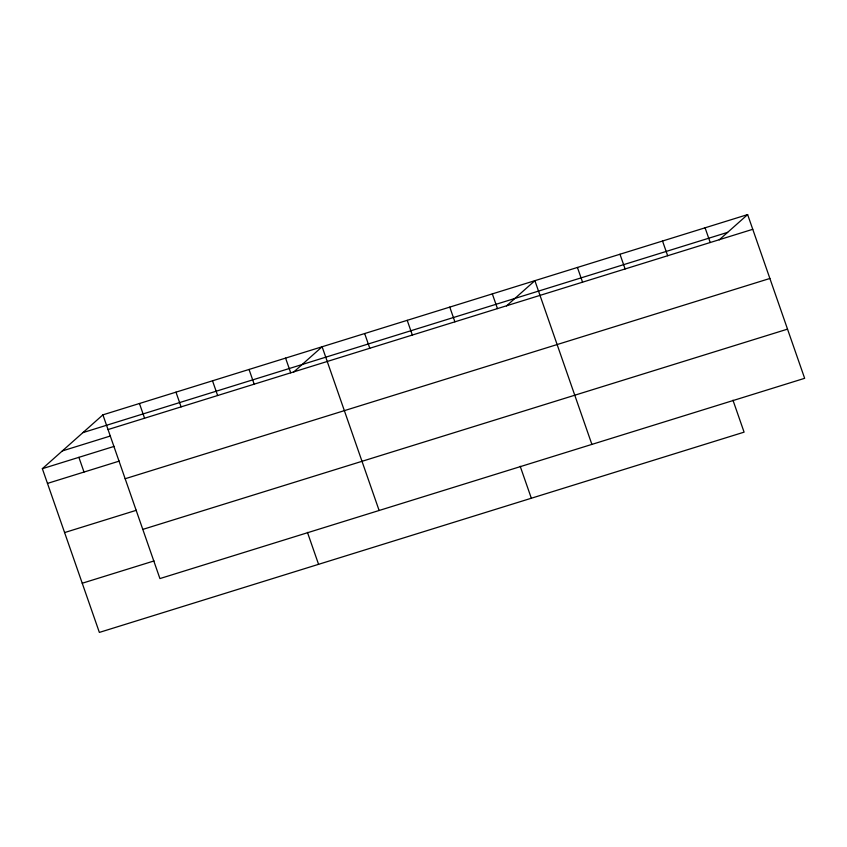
<?xml version="1.0" encoding="UTF-8"?>
<svg xmlns="http://www.w3.org/2000/svg" width="847" height="847" viewBox="0 0 847 847"><rect width="100%" height="100%" fill="white"/><g stroke="black" fill="none" stroke-linecap="round" stroke-linejoin="round"><path stroke-width="1.27" d="M732.962 400.186L744.09 432.15L99.364 632.413L42.35 468.687L102.911 414.85L747.636 214.587L804.65 378.313L159.924 578.575L102.911 414.85M293.708 372.013L322.114 346.762L379.128 510.487M506.474 305.936L534.88 280.675L591.894 444.4M719.23 239.849L747.636 214.587M82.921 432.616L727.647 232.353M108.035 429.567L752.761 229.304M62.339 450.922L110.205 436.057M42.35 468.687L114.154 446.38M47.474 483.404L119.279 461.096M125.155 478.735L769.881 278.472M64.594 532.572L136.409 510.265M142.804 529.396L787.53 329.134M82.244 583.234L154.048 560.936M705.085 227.811L710.21 242.517M662.534 241.024L667.658 255.741M619.983 254.248L625.107 268.954M577.432 267.461L582.556 282.178M492.329 293.898L497.454 308.604M520.196 466.274L531.334 498.237M449.778 307.112L454.892 321.828M407.216 320.325L412.341 335.041M364.665 333.549L369.79 348.255M285.587 358.112L290.712 372.828M307.44 532.361L318.567 564.324M249.05 369.461L254.174 384.167M212.512 380.811L217.637 395.517M175.975 392.15L181.099 406.867M139.448 403.5L144.572 418.217M78.887 457.338L84.012 472.054"/></g></svg>
